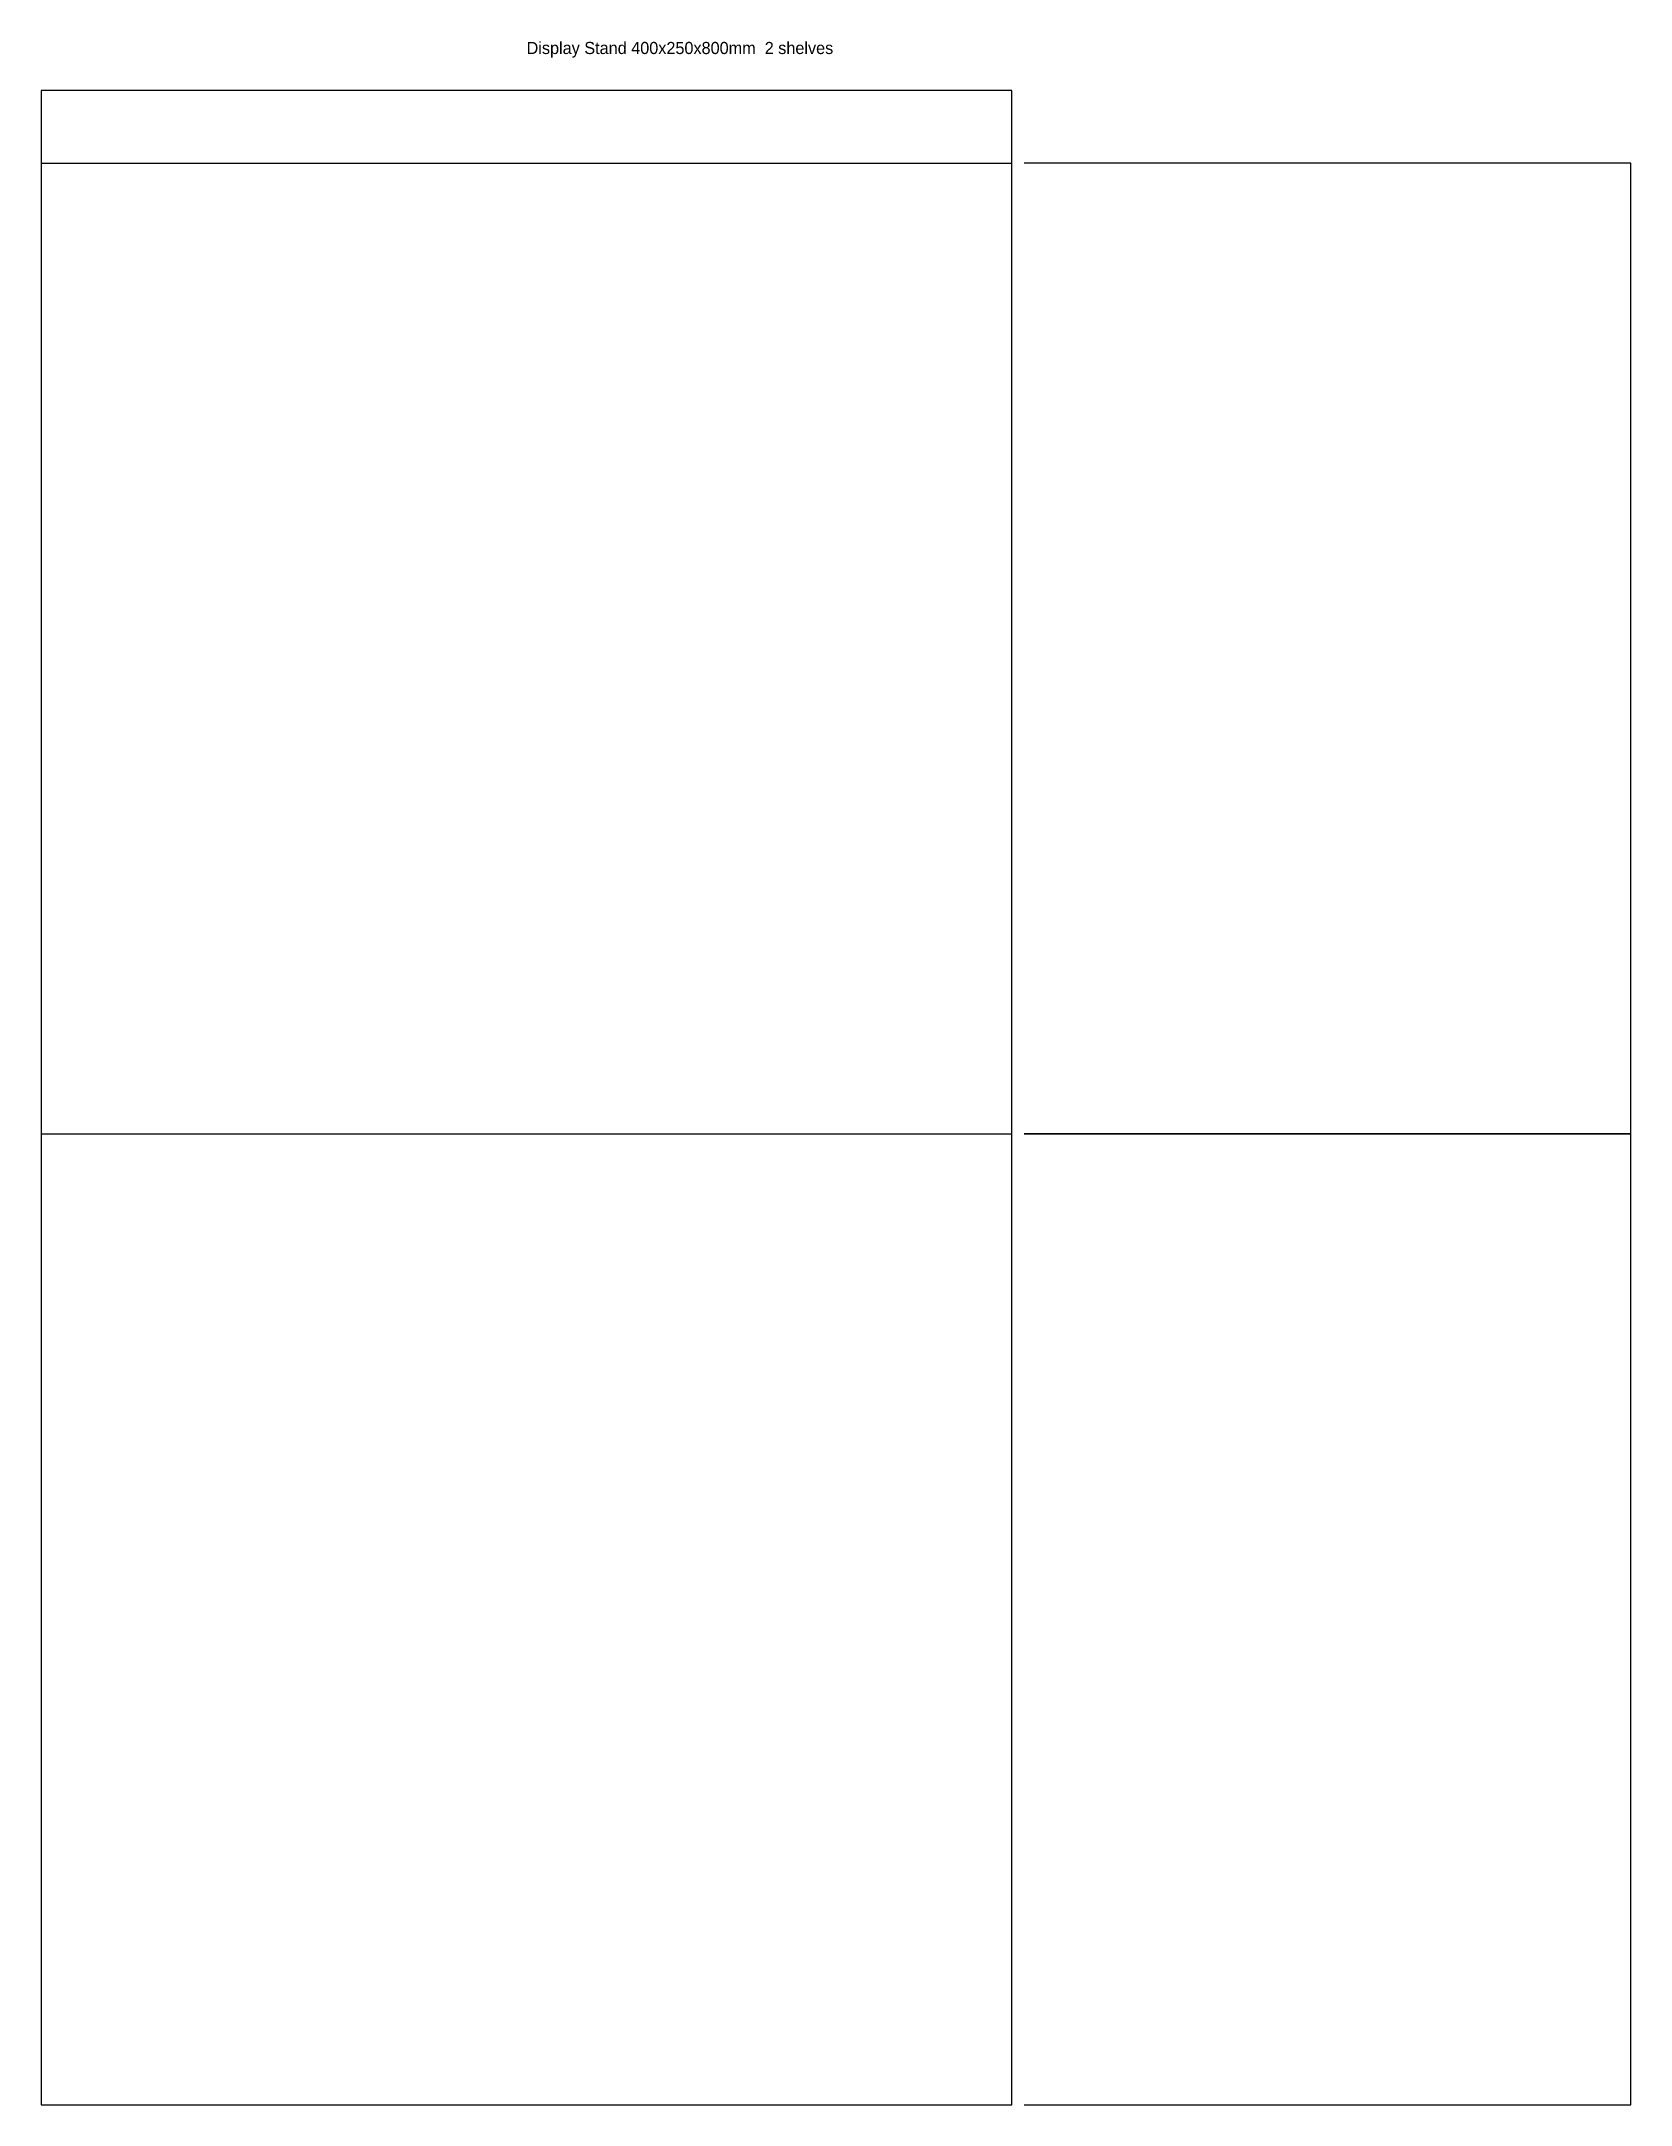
# Model space of a CAD drawing. Header units: metres. Extents: x 0 to 655, y 0 to 850.
import ezdxf

# ---------------------------------------------------------------- set-up
doc = ezdxf.new("R2010")
doc.units = ezdxf.units.M
for name, color, linetype in [('CREASE', 5, 'Continuous'), ('CUT', 1, 'Continuous'), ('DIMENSION', 3, 'Continuous')]:
    doc.layers.add(name, color=color, linetype=linetype)

msp = doc.modelspace()

# ---------------------------------------------------------------- linework, layer by layer
at = {"layer": 'CREASE'}
for p, q in [((0, 800), (400, 800)), ((0, 400), (400, 400))]:
    msp.add_line(p, q, dxfattribs=at)
at = {"layer": 'CUT'}
for points in [[(0, 0), (400, 0), (400, 830), (0, 830), (0, 0)], [(405, 400), (655, 400), (655, 800), (405, 800)], [(405, 0), (655, 0), (655, 400), (405, 400)]]:
    msp.add_lwpolyline(points, dxfattribs=at)

# ---------------------------------------------------------------- texts
at = {"layer": 'DIMENSION'}
msp.add_text('Display Stand 400x250x800mm  2 shelves', height=5, dxfattribs=at).set_placement((200, 845))

doc.saveas('drawing.dxf')
